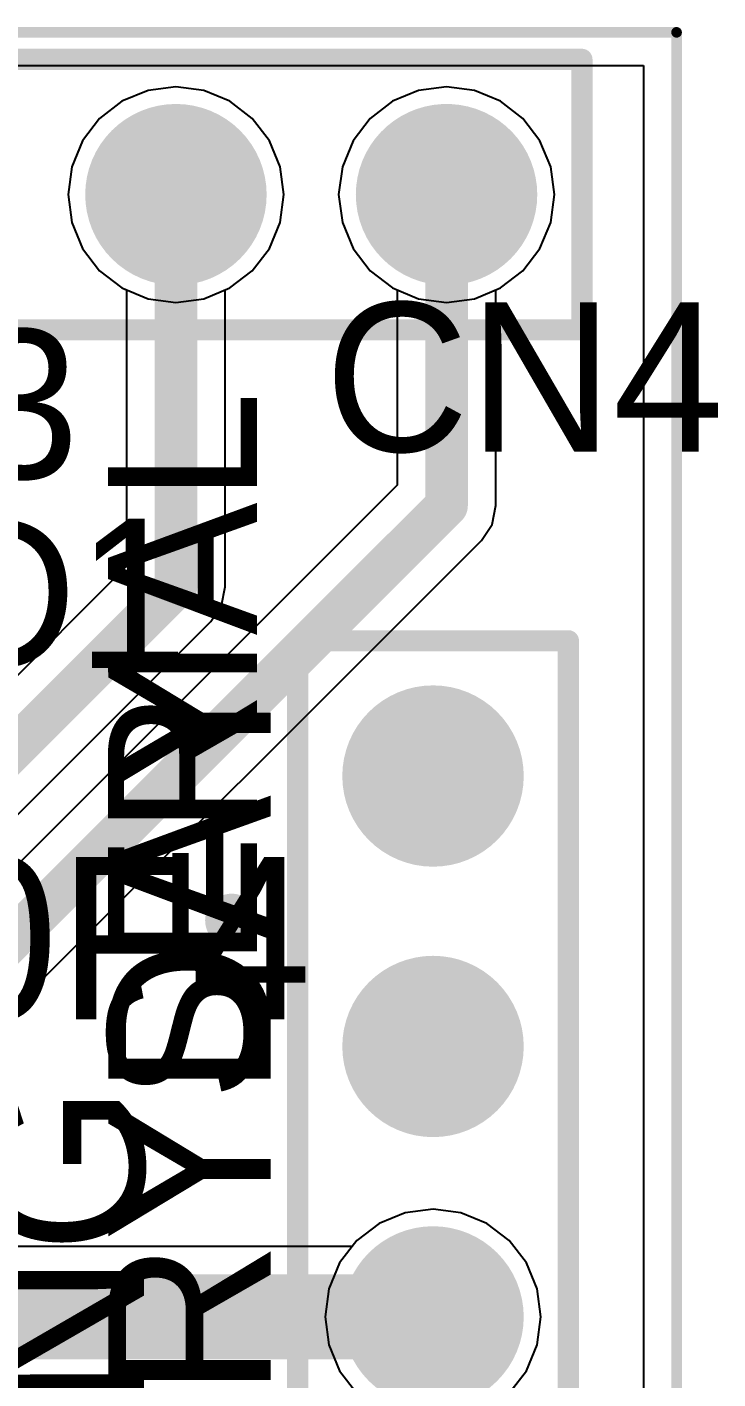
# Model space of a CAD drawing. Header units: millimetres. Extents: x 1.28 to 2.64, y 1.1 to 2.1.
# Drawn here: x 2.385 to 2.6403, y 1.602 to 2.102 of the extents above; entities that cross this region are included whole.
import ezdxf

# ---------------------------------------------------------------- set-up
doc = ezdxf.new("R2010")
doc.units = ezdxf.units.MM
doc.header["$MEASUREMENT"] = 0
for name, color, linetype in [('BottomLayer', 5, 'Continuous'), ('BottomSolder', 6, 'Continuous'), ('KeepOutLayer', 6, 'Continuous'), ('Mechanical29', 56, 'Continuous'), ('MultiLayer', 9, 'Continuous'), ('PadHoleLayer', 156, 'Continuous'), ('TopLayer', 1, 'Continuous'), ('TopOverlay', 2, 'Continuous'), ('TopSolder', 216, 'Continuous'), ('ViaHoleLayer', 16, 'Continuous')]:
    doc.layers.add(name, color=color, linetype=linetype)

# ---------------------------------------------------------------- blocks, each defined once
blk = doc.blocks.new('CONN_HDR1X6_4')
at = {"layer": 'BottomLayer', "const_width": 0.02953}
for points in [[(0.28524, 0, 1), (0.31476, 0, 1)], [(0.38524, 0, 1), (0.41476, 0, 1)], [(0.48524, 0, 1), (0.51476, 0, 1)]]:
    blk.add_lwpolyline(points, format="xyb", close=True, dxfattribs=at)
at = {"layer": 'BottomSolder', "const_width": 0.03353}
for points in [[(0.28324, 0, 1), (0.31676, 0, 1)], [(0.38324, 0, 1), (0.41676, 0, 1)], [(0.48324, 0, 1), (0.51676, 0, 1)]]:
    blk.add_lwpolyline(points, format="xyb", close=True, dxfattribs=at)
at = {"layer": 'MultiLayer', "const_width": 0.02953}
for points in [[(0.28524, 0, 1), (0.31476, 0, 1)], [(0.38524, 0, 1), (0.41476, 0, 1)], [(0.48524, 0, 1), (0.51476, 0, 1)]]:
    blk.add_lwpolyline(points, format="xyb", close=True, dxfattribs=at)
at = {"layer": 'PadHoleLayer', "const_width": 0.01772}
for points in [[(0.29114, 0, 1), (0.30886, 0, 1)], [(0.39114, 0, 1), (0.40886, 0, 1)], [(0.49114, 0, 1), (0.50886, 0, 1)]]:
    blk.add_lwpolyline(points, format="xyb", close=True, dxfattribs=at)
at = {"layer": 'TopLayer', "const_width": 0.02953}
for points in [[(0.28524, 0, 1), (0.31476, 0, 1)], [(0.38524, 0, 1), (0.41476, 0, 1)], [(0.48524, 0, 1), (0.51476, 0, 1)]]:
    blk.add_lwpolyline(points, format="xyb", close=True, dxfattribs=at)
at = {"layer": 'TopOverlay', "const_width": 0.00787}
for points in [[(-0.05, 0.05), (0.55, 0.05)], [(0.55, 0.05), (0.55, -0.05)], [(-0.05, -0.05), (0.55, -0.05)]]:
    blk.add_lwpolyline(points, dxfattribs=at)
at = {"layer": 'TopOverlay', "const_width": 0.00394}
for points in [[(0.54803, 0.05, 1), (0.55197, 0.05, 1)], [(0.54803, 0.05, 1), (0.55197, 0.05, 1)], [(0.54803, -0.05, 1), (0.55197, -0.05, 1)], [(0.54803, -0.05, 1), (0.55197, -0.05, 1)]]:
    blk.add_lwpolyline(points, format="xyb", close=True, dxfattribs=at)
at = {"layer": 'TopSolder', "const_width": 0.03353}
for points in [[(0.28324, 0, 1), (0.31676, 0, 1)], [(0.38324, 0, 1), (0.41676, 0, 1)], [(0.48324, 0, 1), (0.51676, 0, 1)]]:
    blk.add_lwpolyline(points, format="xyb", close=True, dxfattribs=at)
blk = doc.blocks.new('CONN_HDR1X10_9')
at = {"layer": 'BottomLayer', "const_width": 0.02953}
for points in [[(0.78524, 0, 1), (0.81476, 0, 1)], [(0.88524, 0, 1), (0.91476, 0, 1)]]:
    blk.add_lwpolyline(points, format="xyb", close=True, dxfattribs=at)
at = {"layer": 'BottomSolder', "const_width": 0.03353}
for points in [[(0.78324, 0, 1), (0.81676, 0, 1)], [(0.88324, 0, 1), (0.91676, 0, 1)]]:
    blk.add_lwpolyline(points, format="xyb", close=True, dxfattribs=at)
at = {"layer": 'MultiLayer', "const_width": 0.02953}
for points in [[(0.78524, 0, 1), (0.81476, 0, 1)], [(0.88524, 0, 1), (0.91476, 0, 1)]]:
    blk.add_lwpolyline(points, format="xyb", close=True, dxfattribs=at)
at = {"layer": 'PadHoleLayer', "const_width": 0.01772}
for points in [[(0.79114, 0, 1), (0.80886, 0, 1)], [(0.89114, 0, 1), (0.90886, 0, 1)]]:
    blk.add_lwpolyline(points, format="xyb", close=True, dxfattribs=at)
at = {"layer": 'TopLayer', "const_width": 0.02953}
for points in [[(0.78524, 0, 1), (0.81476, 0, 1)], [(0.88524, 0, 1), (0.91476, 0, 1)]]:
    blk.add_lwpolyline(points, format="xyb", close=True, dxfattribs=at)
at = {"layer": 'TopOverlay', "const_width": 0.00787}
for points in [[(0.025, 0.05), (0.95, 0.05)], [(0.95, -0.05), (0.95, 0.05)], [(-0.05, -0.05), (0.95, -0.05)]]:
    blk.add_lwpolyline(points, dxfattribs=at)
at = {"layer": 'TopOverlay', "const_width": 0.00394}
for points in [[(0.94803, 0.05, 1), (0.95197, 0.05, 1)], [(0.94803, 0.05, 1), (0.95197, 0.05, 1)], [(0.94803, -0.05, 1), (0.95197, -0.05, 1)], [(0.94803, -0.05, 1), (0.95197, -0.05, 1)]]:
    blk.add_lwpolyline(points, format="xyb", close=True, dxfattribs=at)
at = {"layer": 'TopSolder', "const_width": 0.03353}
for points in [[(0.78324, 0, 1), (0.81676, 0, 1)], [(0.88324, 0, 1), (0.91676, 0, 1)]]:
    blk.add_lwpolyline(points, format="xyb", close=True, dxfattribs=at)

msp = doc.modelspace()

# ---------------------------------------------------------------- linework, layer by layer
at = {"layer": 'BottomLayer'}
for p, q in [((1.5372, 2.0878), (2.6128, 2.0878)), ((2.6128, 2.0878), (2.6128, 1.55954)), ((2.44, 2.07987), (2.42968, 2.07851)), ((2.45032, 2.07851), (2.44, 2.07987)), ((2.54, 2.07987), (2.52968, 2.07851)), ((2.55032, 2.07851), (2.54, 2.07987)), ((2.42968, 2.07851), (2.42007, 2.07453)), ((2.45993, 2.07453), (2.45032, 2.07851)), ((2.52968, 2.07851), (2.52007, 2.07453)), ((2.55993, 2.07453), (2.55032, 2.07851)), ((2.42007, 2.07453), (2.41181, 2.06819)), ((2.46819, 2.06819), (2.45993, 2.07453)), ((2.52007, 2.07453), (2.51181, 2.06819)), ((2.56819, 2.06819), (2.55993, 2.07453)), ((2.41181, 2.06819), (2.40547, 2.05993)), ((2.47453, 2.05993), (2.46819, 2.06819)), ((2.51181, 2.06819), (2.50547, 2.05993)), ((2.57453, 2.05993), (2.56819, 2.06819)), ((2.40547, 2.05993), (2.40149, 2.05032)), ((2.47851, 2.05032), (2.47453, 2.05993)), ((2.50547, 2.05993), (2.50149, 2.05032)), ((2.57851, 2.05032), (2.57453, 2.05993)), ((2.40149, 2.05032), (2.40013, 2.04)), ((2.47987, 2.04), (2.47851, 2.05032)), ((2.50149, 2.05032), (2.50013, 2.04)), ((2.57987, 2.04), (2.57851, 2.05032)), ((2.40013, 2.04), (2.40149, 2.02968)), ((2.47851, 2.02968), (2.47987, 2.04)), ((2.50013, 2.04), (2.50149, 2.02968)), ((2.57851, 2.02968), (2.57987, 2.04)), ((2.40149, 2.02968), (2.40547, 2.02007)), ((2.47453, 2.02007), (2.47851, 2.02968)), ((2.50149, 2.02968), (2.50547, 2.02007)), ((2.57453, 2.02007), (2.57851, 2.02968)), ((2.40547, 2.02007), (2.41181, 2.01181)), ((2.46819, 2.01181), (2.47453, 2.02007)), ((2.50547, 2.02007), (2.51181, 2.01181)), ((2.56819, 2.01181), (2.57453, 2.02007)), ((2.41181, 2.01181), (2.42007, 2.00547)), ((2.45993, 2.00547), (2.46819, 2.01181)), ((2.51181, 2.01181), (2.52007, 2.00547)), ((2.55993, 2.00547), (2.56819, 2.01181)), ((2.42007, 2.00547), (2.42968, 2.00149)), ((2.45032, 2.00149), (2.45993, 2.00547)), ((2.52007, 2.00547), (2.52968, 2.00149)), ((2.55032, 2.00149), (2.55993, 2.00547)), ((2.42968, 2.00149), (2.44, 2.00013)), ((2.44, 2.00013), (2.45032, 2.00149)), ((2.52968, 2.00149), (2.54, 2.00013)), ((2.54, 2.00013), (2.55032, 2.00149)), ((2.535, 1.66487), (2.52468, 1.66351)), ((2.54532, 1.66351), (2.535, 1.66487)), ((2.52468, 1.66351), (2.51507, 1.65953)), ((2.55493, 1.65953), (2.54532, 1.66351)), ((2.51507, 1.65953), (2.50681, 1.65319)), ((2.56319, 1.65319), (2.55493, 1.65953)), ((2.5051, 1.65097), (2.13817, 1.65097)), ((2.50681, 1.65319), (2.5051, 1.65097)), ((2.56953, 1.64493), (2.56319, 1.65319)), ((2.57351, 1.63532), (2.56953, 1.64493)), ((2.57487, 1.625), (2.57351, 1.63532)), ((2.57351, 1.61468), (2.57487, 1.625)), ((2.56953, 1.60507), (2.57351, 1.61468)), ((2.56428, 1.59822), (2.56953, 1.60507))]:
    msp.add_line(p, q, dxfattribs=at)
for points, const_width in [([(2.45571, 1.77165, 1), (2.46555, 1.77165, 1)], 0.00984), ([(2.52713, 1.625, 1), (2.54287, 1.625, 1)], 0.01575)]:
    msp.add_lwpolyline(points, format="xyb", close=True, dxfattribs=dict(at, const_width=const_width))
at = {"layer": 'BottomLayer', "const_width": 0.0315}
msp.add_lwpolyline([(2.1122, 1.625), (2.535, 1.625)], dxfattribs=at)
at = {"layer": 'KeepOutLayer', "const_width": 0.00394}
for points in [[(1.525, 2.1), (2.625, 2.1)], [(2.625, 1.1), (2.625, 2.1)]]:
    msp.add_lwpolyline(points, dxfattribs=at)
at = {"layer": 'KeepOutLayer', "const_width": 0.00197}
msp.add_lwpolyline([(2.62402, 2.1, 1), (2.62598, 2.1, 1)], format="xyb", close=True, dxfattribs=at)
msp.add_lwpolyline([(2.62402, 2.1, 1), (2.62598, 2.1, 1)], format="xyb", close=True, dxfattribs=at)
at = {"layer": 'Mechanical29', "const_width": 0.00394}
for points in [[(1.525, 2.1), (2.625, 2.1)], [(2.625, 1.1), (2.625, 2.1)]]:
    msp.add_lwpolyline(points, dxfattribs=at)
at = {"layer": 'Mechanical29', "const_width": 0.00197}
msp.add_lwpolyline([(2.62402, 2.1, 1), (2.62598, 2.1, 1)], format="xyb", close=True, dxfattribs=at)
msp.add_lwpolyline([(2.62402, 2.1, 1), (2.62598, 2.1, 1)], format="xyb", close=True, dxfattribs=at)
at = {"layer": 'MultiLayer', "const_width": 0.00984}
msp.add_lwpolyline([(2.45571, 1.77165, 1), (2.46555, 1.77165, 1)], format="xyb", close=True, dxfattribs=at)
at = {"layer": 'TopLayer'}
for p, q in [((1.5372, 2.0878), (2.6128, 2.0878)), ((2.6128, 2.0878), (2.6128, 1.1122)), ((2.44, 2.07987), (2.42968, 2.07851)), ((2.45032, 2.07851), (2.44, 2.07987)), ((2.54, 2.07987), (2.52968, 2.07851)), ((2.55032, 2.07851), (2.54, 2.07987)), ((2.42968, 2.07851), (2.42007, 2.07453)), ((2.45993, 2.07453), (2.45032, 2.07851)), ((2.52968, 2.07851), (2.52007, 2.07453)), ((2.55993, 2.07453), (2.55032, 2.07851)), ((2.42007, 2.07453), (2.41181, 2.06819)), ((2.46819, 2.06819), (2.45993, 2.07453)), ((2.52007, 2.07453), (2.51181, 2.06819)), ((2.56819, 2.06819), (2.55993, 2.07453)), ((2.41181, 2.06819), (2.40547, 2.05993)), ((2.47453, 2.05993), (2.46819, 2.06819)), ((2.51181, 2.06819), (2.50547, 2.05993)), ((2.57453, 2.05993), (2.56819, 2.06819)), ((2.40547, 2.05993), (2.40149, 2.05032)), ((2.47851, 2.05032), (2.47453, 2.05993)), ((2.50547, 2.05993), (2.50149, 2.05032)), ((2.57851, 2.05032), (2.57453, 2.05993)), ((2.40149, 2.05032), (2.40013, 2.04)), ((2.47987, 2.04), (2.47851, 2.05032)), ((2.50149, 2.05032), (2.50013, 2.04)), ((2.57987, 2.04), (2.57851, 2.05032)), ((2.40013, 2.04), (2.40149, 2.02968)), ((2.47851, 2.02968), (2.47987, 2.04)), ((2.50013, 2.04), (2.50149, 2.02968)), ((2.57851, 2.02968), (2.57987, 2.04)), ((2.40149, 2.02968), (2.40547, 2.02007)), ((2.47453, 2.02007), (2.47851, 2.02968)), ((2.50149, 2.02968), (2.50547, 2.02007)), ((2.57453, 2.02007), (2.57851, 2.02968)), ((2.40547, 2.02007), (2.41181, 2.01181)), ((2.46819, 2.01181), (2.47453, 2.02007)), ((2.50547, 2.02007), (2.51181, 2.01181)), ((2.56819, 2.01181), (2.57453, 2.02007)), ((2.41181, 2.01181), (2.42007, 2.00547)), ((2.45993, 2.00547), (2.46819, 2.01181)), ((2.51181, 2.01181), (2.52007, 2.00547)), ((2.55993, 2.00547), (2.56819, 2.01181)), ((2.42007, 2.00547), (2.42178, 2.00476)), ((2.42178, 2.00476), (2.42178, 1.90255)), ((2.45822, 2.00476), (2.45993, 2.00547)), ((2.45822, 1.895), (2.45822, 2.00476)), ((2.52007, 2.00547), (2.52178, 2.00476)), ((2.52178, 2.00476), (2.52178, 1.93255)), ((2.55822, 2.00476), (2.55993, 2.00547)), ((2.55822, 1.925), (2.55822, 2.00476)), ((2.52178, 1.93255), (2.30631, 1.71708)), ((2.55684, 1.91803), (2.55822, 1.925)), ((2.55822, 1.925), (2.55822, 1.925)), ((2.55289, 1.91211), (2.55684, 1.91803)), ((2.32674, 1.68597), (2.55289, 1.91211)), ((2.42178, 1.90255), (2.29992, 1.78069)), ((2.45684, 1.88803), (2.45822, 1.895)), ((2.45289, 1.88211), (2.45684, 1.88803)), ((2.31789, 1.74711), (2.45289, 1.88211)), ((2.45289, 1.88211), (2.45289, 1.88211)), ((2.535, 1.66487), (2.52468, 1.66351)), ((2.54532, 1.66351), (2.535, 1.66487)), ((2.52468, 1.66351), (2.51507, 1.65953)), ((2.55493, 1.65953), (2.54532, 1.66351)), ((2.51507, 1.65953), (2.50681, 1.65319)), ((2.56319, 1.65319), (2.55493, 1.65953)), ((2.50681, 1.65319), (2.50047, 1.64493)), ((2.56953, 1.64493), (2.56319, 1.65319)), ((2.50047, 1.64493), (2.49649, 1.63532)), ((2.57351, 1.63532), (2.56953, 1.64493)), ((2.49649, 1.63532), (2.49513, 1.625)), ((2.57487, 1.625), (2.57351, 1.63532)), ((2.49513, 1.625), (2.49649, 1.61468)), ((2.57351, 1.61468), (2.57487, 1.625)), ((2.49649, 1.61468), (2.50047, 1.60507)), ((2.56953, 1.60507), (2.57351, 1.61468)), ((2.50047, 1.60507), (2.50681, 1.59681)), ((2.56319, 1.59681), (2.56953, 1.60507))]:
    msp.add_line(p, q, dxfattribs=at)
at = {"layer": 'TopLayer', "const_width": 0.01575}
for points in [[(2.44, 1.895), (2.44, 2.04)], [(2.54, 1.925), (2.54, 2.04)], [(2.31386, 1.69886), (2.54, 1.925)], [(2.305, 1.76), (2.44, 1.895)]]:
    msp.add_lwpolyline(points, dxfattribs=at)
at = {"layer": 'TopLayer'}
for points, const_width in [([(2.43606, 2.04, 1), (2.44394, 2.04, 1)], 0.00787), ([(2.53606, 2.04, 1), (2.54394, 2.04, 1)], 0.00787), ([(2.53606, 1.925, 1), (2.54394, 1.925, 1)], 0.00787), ([(2.53606, 1.925, 1), (2.54394, 1.925, 1)], 0.00787), ([(2.43606, 1.895, 1), (2.44394, 1.895, 1)], 0.00787), ([(2.43606, 1.895, 1), (2.44394, 1.895, 1)], 0.00787), ([(2.45571, 1.77165, 1), (2.46555, 1.77165, 1)], 0.00984)]:
    msp.add_lwpolyline(points, format="xyb", close=True, dxfattribs=dict(at, const_width=const_width))
at = {"layer": 'ViaHoleLayer', "const_width": 0.00591}
msp.add_lwpolyline([(2.45768, 1.77165, 1), (2.46358, 1.77165, 1)], format="xyb", close=True, dxfattribs=at)

# ---------------------------------------------------------------- block references
for name, p, rotation in [('CONN_HDR1X10_9', (1.64, 2.04), 360), ('CONN_HDR1X6_4', (2.535, 1.325), 90)]:
    msp.add_blockref(name, p, dxfattribs=dict(rotation=rotation))

# ---------------------------------------------------------------- texts
at = {"layer": 'TopOverlay'}
for s, p in [('CN4', (2.495, 1.945)), ('R3', (2.31, 1.935)), ('LED1', (2.26, 1.865))]:
    msp.add_text(s, height=0.055118, dxfattribs=at).set_placement(p)
for s, height, rotation, p in [('SERIAL', 0.055118, 90, (2.47, 1.705)), ('NEW EVERYDAY', 0.06, 90, (2.475, 1.225)), ('STM32F030F4', 0.06, 360, (1.955, 1.735)), ('SOMETHING', 0.06, 90, (2.42825, 1.225))]:
    msp.add_text(s, height=height, rotation=rotation, dxfattribs=at).set_placement(p)

doc.saveas('drawing.dxf')
